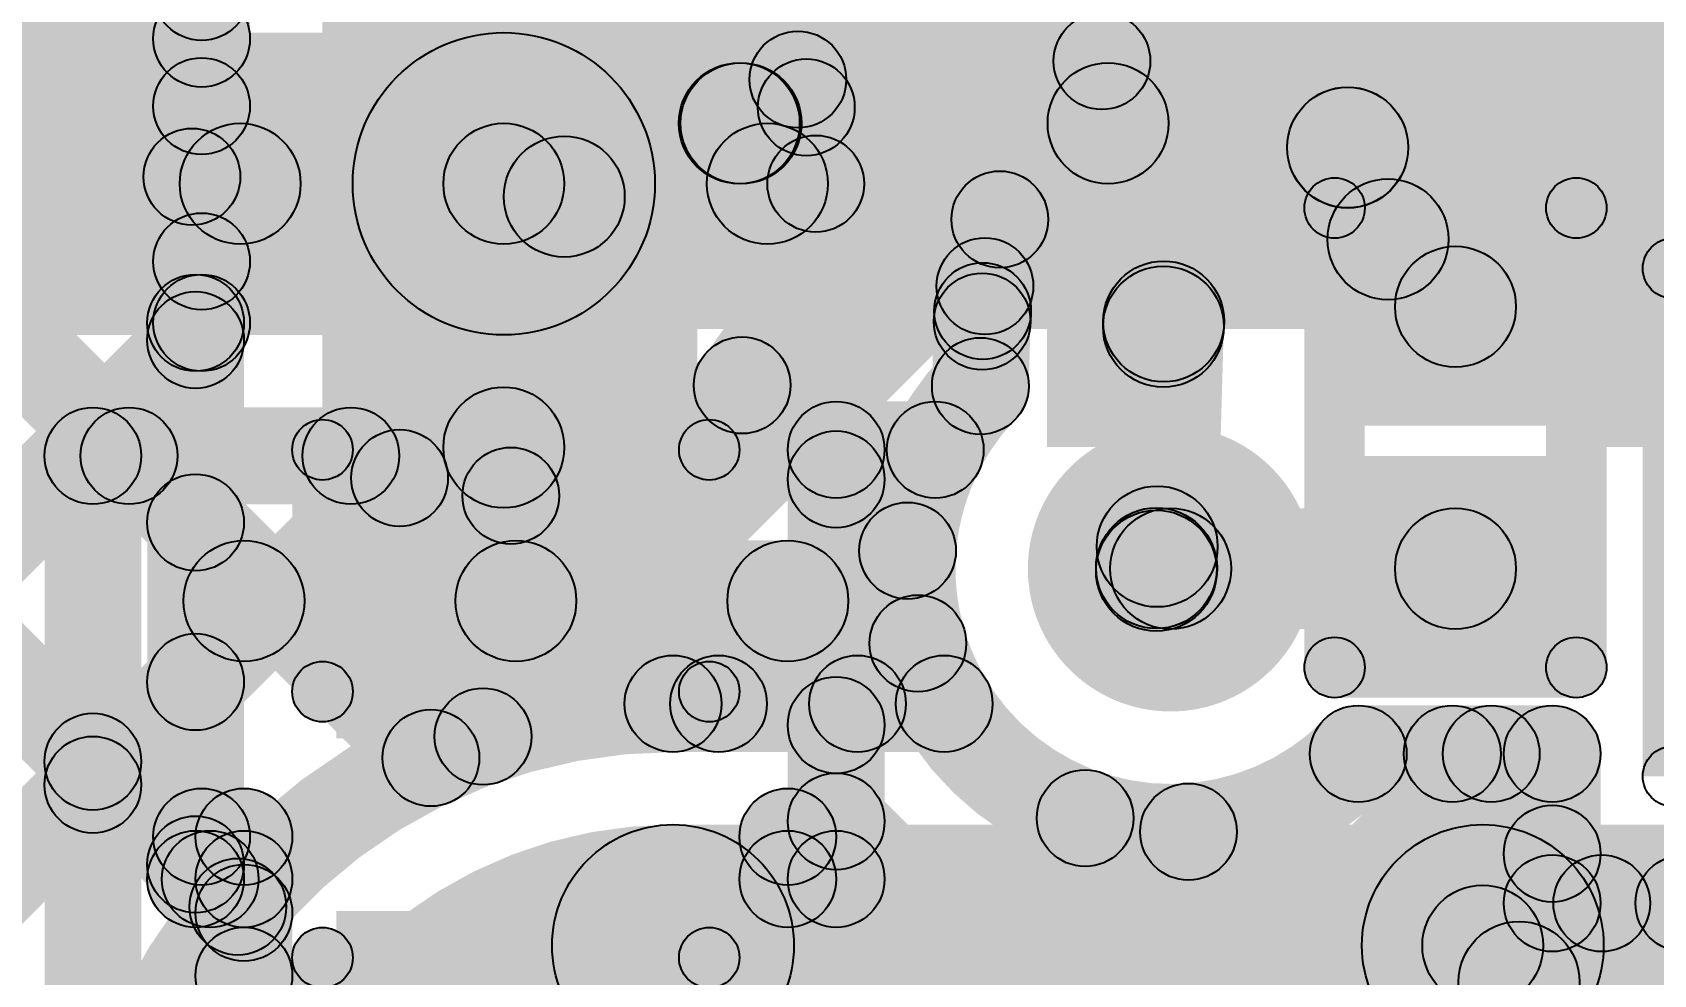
# Model space of a CAD drawing. Header units: millimetres. Extents: x -0.55 to 1.07, y -0.21 to 1.95.
# Drawn here: x 0.099 to 0.2331, y 1.0266 to 1.1045 of the extents above; entities that cross this region are included whole.
import ezdxf

# ---------------------------------------------------------------- set-up
doc = ezdxf.new("R2010")
doc.units = ezdxf.units.MM
doc.header["$MEASUREMENT"] = 0
for name, color, linetype in [('BottomLayer', 5, 'Continuous'), ('BottomOverlay', 54, 'Continuous'), ('BottomPaste', 16, 'Continuous'), ('BottomSolder', 6, 'Continuous'), ('TopLayer', 1, 'Continuous'), ('TopOverlay', 2, 'Continuous'), ('TopSolder', 216, 'Continuous'), ('ViaHoleLayer', 16, 'Continuous')]:
    doc.layers.add(name, color=color, linetype=linetype)

# ---------------------------------------------------------------- blocks, each defined once
blk = doc.blocks.new('R__0603_B_48')
at = {"layer": 'BottomLayer'}
for points in [[(-0.045, -0.0175), (-0.045, 0.0175), (-0.015, 0.0175), (-0.015, -0.0175)], [(0.015, -0.0175), (0.015, 0.0175), (0.045, 0.0175), (0.045, -0.0175)]]:
    blk.add_hatch(color=5, dxfattribs=at).paths.add_polyline_path(points)
at = {"layer": 'BottomOverlay'}
h = blk.add_hatch(color=54, dxfattribs=at)
edge = h.paths.add_edge_path()
edge.add_arc((-0.049, 0.021), 0.0025, 0, 360)
h = blk.add_hatch(color=54, dxfattribs=at)
edge = h.paths.add_edge_path()
edge.add_arc((-0.049, 0.021), 0.0025, 0, 360)
for points in [[(-0.049, 0.0185), (-0.049, 0.0235), (0.049, 0.0235), (0.049, 0.0185)], [(-0.0465, -0.021), (-0.0515, -0.021), (-0.0515, 0.021), (-0.0465, 0.021)], [(0.0515, -0.021), (0.0465, -0.021), (0.0465, 0.021), (0.0515, 0.021)], [(-0.049, -0.0235), (-0.049, -0.0185), (0.049, -0.0185), (0.049, -0.0235)]]:
    blk.add_hatch(color=54, dxfattribs=at).paths.add_polyline_path(points)
h = blk.add_hatch(color=54, dxfattribs=at)
edge = h.paths.add_edge_path()
edge.add_arc((0.049, 0.021), 0.0025, 0, 360)
h = blk.add_hatch(color=54, dxfattribs=at)
edge = h.paths.add_edge_path()
edge.add_arc((0.049, 0.021), 0.0025, 0, 360)
h = blk.add_hatch(color=54, dxfattribs=at)
edge = h.paths.add_edge_path()
edge.add_arc((-0.049, -0.021), 0.0025, 0, 360)
h = blk.add_hatch(color=54, dxfattribs=at)
edge = h.paths.add_edge_path()
edge.add_arc((-0.049, -0.021), 0.0025, 0, 360)
h = blk.add_hatch(color=54, dxfattribs=at)
edge = h.paths.add_edge_path()
edge.add_arc((0.049, -0.021), 0.0025, 0, 360)
h = blk.add_hatch(color=54, dxfattribs=at)
edge = h.paths.add_edge_path()
edge.add_arc((0.049, -0.021), 0.0025, 0, 360)
at = {"layer": 'BottomPaste'}
for points in [[(-0.045, -0.0175), (-0.045, 0.0175), (-0.015, 0.0175), (-0.015, -0.0175)], [(0.015, -0.0175), (0.015, 0.0175), (0.045, 0.0175), (0.045, -0.0175)]]:
    blk.add_hatch(color=16, dxfattribs=at).paths.add_polyline_path(points)
at = {"layer": 'BottomSolder'}
for points in [[(-0.049, -0.0215), (-0.049, 0.0215), (-0.011, 0.0215), (-0.011, -0.0215)], [(0.011, -0.0215), (0.011, 0.0215), (0.049, 0.0215), (0.049, -0.0215)]]:
    blk.add_hatch(color=6, dxfattribs=at).paths.add_polyline_path(points)
at = {"layer": 'BottomOverlay'}
for centre in [(-0.049, 0.021), (-0.049, 0.021), (0.049, 0.021), (0.049, 0.021), (-0.049, -0.021), (-0.049, -0.021), (0.049, -0.021), (0.049, -0.021)]:
    blk.add_circle(centre, 0.0025, dxfattribs=at)
blk = doc.blocks.new('R___0201_B_53')
at = {"layer": 'BottomLayer'}
for points in [[(-0.01614, 0.00728), (-0.00551, 0.00728), (-0.00551, -0.00728), (-0.01614, -0.00728)], [(0.00551, 0.00728), (0.01614, 0.00728), (0.01614, -0.00728), (0.00551, -0.00728)]]:
    blk.add_hatch(color=5, dxfattribs=at).paths.add_polyline_path(points)
at = {"layer": 'BottomOverlay'}
h = blk.add_hatch(color=54, dxfattribs=at)
edge = h.paths.add_edge_path()
edge.add_arc((-0.019, 0.01), 0.0025, 0, 360)
h = blk.add_hatch(color=54, dxfattribs=at)
edge = h.paths.add_edge_path()
edge.add_arc((-0.019, 0.01), 0.0025, 0, 360)
for points in [[(0.019, 0.0125), (0.019, 0.0075), (-0.019, 0.0075), (-0.019, 0.0125)], [(-0.0165, -0.01), (-0.0215, -0.01), (-0.0215, 0.01), (-0.0165, 0.01)], [(0.0215, -0.01), (0.0165, -0.01), (0.0165, 0.01), (0.0215, 0.01)], [(0.019, -0.0075), (0.019, -0.0125), (-0.019, -0.0125), (-0.019, -0.0075)]]:
    blk.add_hatch(color=54, dxfattribs=at).paths.add_polyline_path(points)
h = blk.add_hatch(color=54, dxfattribs=at)
edge = h.paths.add_edge_path()
edge.add_arc((0.019, 0.01), 0.0025, 0, 360)
h = blk.add_hatch(color=54, dxfattribs=at)
edge = h.paths.add_edge_path()
edge.add_arc((0.019, 0.01), 0.0025, 0, 360)
h = blk.add_hatch(color=54, dxfattribs=at)
edge = h.paths.add_edge_path()
edge.add_arc((-0.019, -0.01), 0.0025, 0, 360)
h = blk.add_hatch(color=54, dxfattribs=at)
edge = h.paths.add_edge_path()
edge.add_arc((-0.019, -0.01), 0.0025, 0, 360)
h = blk.add_hatch(color=54, dxfattribs=at)
edge = h.paths.add_edge_path()
edge.add_arc((0.019, -0.01), 0.0025, 0, 360)
h = blk.add_hatch(color=54, dxfattribs=at)
edge = h.paths.add_edge_path()
edge.add_arc((0.019, -0.01), 0.0025, 0, 360)
at = {"layer": 'BottomPaste'}
for points in [[(-0.01614, 0.00728), (-0.00551, 0.00728), (-0.00551, -0.00728), (-0.01614, -0.00728)], [(0.00551, 0.00728), (0.01614, 0.00728), (0.01614, -0.00728), (0.00551, -0.00728)]]:
    blk.add_hatch(color=16, dxfattribs=at).paths.add_polyline_path(points)
at = {"layer": 'BottomSolder'}
for points in [[(-0.02014, 0.01128), (-0.00151, 0.01128), (-0.00151, -0.01128), (-0.02014, -0.01128)], [(0.00151, 0.01128), (0.02014, 0.01128), (0.02014, -0.01128), (0.00151, -0.01128)]]:
    blk.add_hatch(color=6, dxfattribs=at).paths.add_polyline_path(points)
at = {"layer": 'BottomOverlay'}
for centre in [(-0.019, 0.01), (-0.019, 0.01), (0.019, 0.01), (0.019, 0.01), (-0.019, -0.01), (-0.019, -0.01), (0.019, -0.01), (0.019, -0.01)]:
    blk.add_circle(centre, 0.0025, dxfattribs=at)
blk = doc.blocks.new('C__0402_B_71')
at = {"layer": 'BottomLayer'}
for points in [[(-0.0095, 0.0125), (-0.0095, -0.0125), (-0.0275, -0.0125), (-0.0275, 0.0125)], [(0.0275, 0.0125), (0.0275, -0.0125), (0.0095, -0.0125), (0.0095, 0.0125)]]:
    blk.add_hatch(color=5, dxfattribs=at).paths.add_polyline_path(points)
at = {"layer": 'BottomOverlay'}
h = blk.add_hatch(color=54, dxfattribs=at)
edge = h.paths.add_edge_path()
edge.add_arc((-0.031, 0.016), 0.0025, 0, 360)
h = blk.add_hatch(color=54, dxfattribs=at)
edge = h.paths.add_edge_path()
edge.add_arc((-0.031, 0.016), 0.0025, 0, 360)
for points in [[(-0.011, 0.0185), (-0.011, 0.0135), (-0.031, 0.0135), (-0.031, 0.0185)], [(0.031, 0.0185), (0.031, 0.0135), (0.011, 0.0135), (0.011, 0.0185)], [(-0.0285, -0.016), (-0.0335, -0.016), (-0.0335, 0.016), (-0.0285, 0.016)], [(0.0335, -0.016), (0.0285, -0.016), (0.0285, 0.016), (0.0335, 0.016)], [(-0.011, -0.0135), (-0.011, -0.0185), (-0.031, -0.0185), (-0.031, -0.0135)], [(0.031, -0.0135), (0.031, -0.0185), (0.011, -0.0185), (0.011, -0.0135)]]:
    blk.add_hatch(color=54, dxfattribs=at).paths.add_polyline_path(points)
h = blk.add_hatch(color=54, dxfattribs=at)
edge = h.paths.add_edge_path()
edge.add_arc((-0.011, 0.016), 0.0025, 0, 360)
h = blk.add_hatch(color=54, dxfattribs=at)
edge = h.paths.add_edge_path()
edge.add_arc((0.011, 0.016), 0.0025, 0, 360)
h = blk.add_hatch(color=54, dxfattribs=at)
edge = h.paths.add_edge_path()
edge.add_arc((0.031, 0.016), 0.0025, 0, 360)
h = blk.add_hatch(color=54, dxfattribs=at)
edge = h.paths.add_edge_path()
edge.add_arc((0.031, 0.016), 0.0025, 0, 360)
h = blk.add_hatch(color=54, dxfattribs=at)
edge = h.paths.add_edge_path()
edge.add_arc((-0.031, -0.016), 0.0025, 0, 360)
h = blk.add_hatch(color=54, dxfattribs=at)
edge = h.paths.add_edge_path()
edge.add_arc((-0.031, -0.016), 0.0025, 0, 360)
h = blk.add_hatch(color=54, dxfattribs=at)
edge = h.paths.add_edge_path()
edge.add_arc((-0.011, -0.016), 0.0025, 0, 360)
h = blk.add_hatch(color=54, dxfattribs=at)
edge = h.paths.add_edge_path()
edge.add_arc((0.011, -0.016), 0.0025, 0, 360)
h = blk.add_hatch(color=54, dxfattribs=at)
edge = h.paths.add_edge_path()
edge.add_arc((0.031, -0.016), 0.0025, 0, 360)
h = blk.add_hatch(color=54, dxfattribs=at)
edge = h.paths.add_edge_path()
edge.add_arc((0.031, -0.016), 0.0025, 0, 360)
at = {"layer": 'BottomPaste'}
for points in [[(-0.0095, 0.0125), (-0.0095, -0.0125), (-0.0275, -0.0125), (-0.0275, 0.0125)], [(0.0275, 0.0125), (0.0275, -0.0125), (0.0095, -0.0125), (0.0095, 0.0125)]]:
    blk.add_hatch(color=16, dxfattribs=at).paths.add_polyline_path(points)
at = {"layer": 'BottomSolder'}
for points in [[(-0.00714, 0.01486), (-0.00714, -0.01486), (-0.02986, -0.01486), (-0.02986, 0.01486)], [(0.02986, 0.01486), (0.02986, -0.01486), (0.00714, -0.01486), (0.00714, 0.01486)]]:
    blk.add_hatch(color=6, dxfattribs=at).paths.add_polyline_path(points)
at = {"layer": 'BottomOverlay'}
for centre in [(-0.031, 0.016), (-0.031, 0.016), (-0.011, 0.016), (0.011, 0.016), (0.031, 0.016), (0.031, 0.016), (-0.031, -0.016), (-0.031, -0.016), (-0.011, -0.016), (0.011, -0.016), (0.031, -0.016), (0.031, -0.016)]:
    blk.add_circle(centre, 0.0025, dxfattribs=at)

msp = doc.modelspace()

# ---------------------------------------------------------------- hatches: boundary and pattern name
at = {"layer": 'BottomLayer'}
for points in [[(0.09182, 1.10729), (0.09748, 1.11295), (0.11502, 1.09541), (0.10937, 1.08975)], [(0.04759, 1.03679), (0.04193, 1.04245), (0.11017, 1.11069), (0.11583, 1.10504)], [(0.117, 1.104), (0.109, 1.104), (0.109, 1.11012), (0.117, 1.11012)], [(0.123, 1.08), (0.235, 1.08), (0.235, 1.107), (0.123, 1.107)], [(0.117, 1.09842), (0.109, 1.09842), (0.109, 1.104), (0.117, 1.104)], [(0.117, 1.09842), (0.109, 1.09842), (0.109, 1.104), (0.117, 1.104)], [(0.07393, 1.0969), (0.07959, 1.10256), (0.11533, 1.06682), (0.10967, 1.06116)], [(0.15763, 1.092), (0.15763, 1.102), (0.188, 1.102), (0.188, 1.092)], [(0.11619, 1.087), (0.11619, 1.097), (0.138, 1.097), (0.138, 1.087)], [(0.123, 1.048), (0.154, 1.048), (0.154, 1.094), (0.123, 1.094)], [(0.20762, 1.08387), (0.2147, 1.09094), (0.22028, 1.08536), (0.2132, 1.07829)], [(0.208, 1.072), (0.269, 1.072), (0.269, 1.09), (0.208, 1.09)], [(0.05979, 1.08276), (0.06544, 1.08842), (0.11533, 1.03853), (0.10967, 1.03288)], [(0.117, 1.0805), (0.109, 1.0805), (0.109, 1.08558), (0.117, 1.08558)], [(0.117, 1.0805), (0.109, 1.0805), (0.109, 1.08558), (0.117, 1.08558)], [(0.04759, 1.00851), (0.04193, 1.01417), (0.10967, 1.08191), (0.11533, 1.07625)], [(0.1165, 1.0345), (0.1085, 1.0345), (0.1085, 1.0805), (0.1165, 1.0805)], [(0.1655, 1.066), (0.1655, 1.074), (0.1737, 1.074), (0.1737, 1.066)], [(0.16267, 1.06473), (0.16833, 1.07039), (0.17424, 1.06447), (0.16858, 1.05882)], [(0.1695, 1.0345), (0.1615, 1.0345), (0.1615, 1.07), (0.1695, 1.07)], [(0.19317, 1.05517), (0.19317, 1.06517), (0.21674, 1.06517), (0.21674, 1.05517)], [(0.1165, 1.0525), (0.1165, 1.0625), (0.139, 1.0625), (0.139, 1.0525)], [(0.139, 1.0525), (0.139, 1.0625), (0.1615, 1.0625), (0.1615, 1.0525)], [(0.16833, 1.0444), (0.16267, 1.05006), (0.16943, 1.05681), (0.17509, 1.05116)], [(0.04759, 0.98023), (0.04193, 0.98588), (0.10967, 1.05362), (0.11533, 1.04797)], [(0.19888, 1.01838), (0.19322, 1.02403), (0.21687, 1.04769), (0.22253, 1.04203)], [(0.2087, 1.04086), (0.2087, 1.04886), (0.22474, 1.04886), (0.22474, 1.04086)], [(0.21366, 1.04203), (0.21931, 1.04769), (0.22757, 1.03943), (0.22191, 1.03377)], [(0.22874, 1.0325), (0.22074, 1.0325), (0.22074, 1.04486), (0.22874, 1.04486)], [(0.16433, 1.01211), (0.15867, 1.01777), (0.18327, 1.04237), (0.18893, 1.03671)], [(0.113, 1.034), (0.113, 1.042), (0.1165, 1.042), (0.1165, 1.034)], [(0.16267, 1.03645), (0.16833, 1.0421), (0.18655, 1.02388), (0.1809, 1.01822)], [(0.19182, 1.03558), (0.19747, 1.04124), (0.21468, 1.02403), (0.20902, 1.01838)], [(0.1125, 1.0305), (0.1125, 1.0385), (0.1165, 1.0385), (0.1165, 1.0305)], [(0.1615, 1.0305), (0.1615, 1.0385), (0.1655, 1.0385), (0.1655, 1.0305)], [(0.22191, 1.03377), (0.22757, 1.03943), (0.23167, 1.03533), (0.22601, 1.02967)], [(0.11088, 1.03167), (0.11653, 1.03733), (0.11933, 1.03453), (0.11367, 1.02888)], [(0.1205, 1.0345), (0.1125, 1.0345), (0.1125, 1.038), (0.1205, 1.038)], [(0.1655, 1.0345), (0.1575, 1.0345), (0.1575, 1.038), (0.1655, 1.038)], [(0.22474, 1.0285), (0.22474, 1.0365), (0.23953, 1.0365), (0.23953, 1.0285)], [(0.1205, 1.0015), (0.1125, 1.0015), (0.1125, 1.0345), (0.1205, 1.0345)], [(0.1655, 1.00843), (0.1575, 1.00843), (0.1575, 1.0345), (0.1655, 1.0345)], [(0.22716, 1.01838), (0.2215, 1.02403), (0.2328, 1.03533), (0.23845, 1.02967)], [(0.22601, 1.02967), (0.23167, 1.03533), (0.24297, 1.02403), (0.23731, 1.01838)], [(0.05082, 0.95517), (0.04516, 0.96083), (0.11367, 1.02934), (0.11933, 1.02368)]]:
    msp.add_hatch(color=5, dxfattribs=at).paths.add_polyline_path(points)
h = msp.add_hatch(color=5, dxfattribs=at)
edge = h.paths.add_edge_path()
edge.add_arc((0.113, 1.10786), 0.004, 0, 360)
h = msp.add_hatch(color=5, dxfattribs=at)
edge = h.paths.add_edge_path()
edge.add_arc((0.113, 1.104), 0.004, 0, 360)
h = msp.add_hatch(color=5, dxfattribs=at)
edge = h.paths.add_edge_path()
edge.add_arc((0.113, 1.104), 0.004, 0, 360)
h = msp.add_hatch(color=5, dxfattribs=at)
edge = h.paths.add_edge_path()
edge.add_arc((0.113, 1.104), 0.004, 0, 360)
h = msp.add_hatch(color=5, dxfattribs=at)
edge = h.paths.add_edge_path()
edge.add_arc((0.138, 1.092), 0.01181, 0, 360)
h = msp.add_hatch(color=5, dxfattribs=at)
edge = h.paths.add_edge_path()
edge.add_arc((0.113, 1.09842), 0.004, 0, 360)
h = msp.add_hatch(color=5, dxfattribs=at)
edge = h.paths.add_edge_path()
edge.add_arc((0.113, 1.09842), 0.004, 0, 360)
h = msp.add_hatch(color=5, dxfattribs=at)
edge = h.paths.add_edge_path()
edge.add_arc((0.113, 1.09842), 0.004, 0, 360)
h = msp.add_hatch(color=5, dxfattribs=at)
edge = h.paths.add_edge_path()
edge.add_arc((0.15748, 1.097), 0.005, 0, 360)
h = msp.add_hatch(color=5, dxfattribs=at)
edge = h.paths.add_edge_path()
edge.add_arc((0.15748, 1.097), 0.005, 0, 360)
h = msp.add_hatch(color=5, dxfattribs=at)
edge = h.paths.add_edge_path()
edge.add_arc((0.15763, 1.097), 0.005, 0, 360)
h = msp.add_hatch(color=5, dxfattribs=at)
edge = h.paths.add_edge_path()
edge.add_arc((0.15763, 1.097), 0.005, 0, 360)
h = msp.add_hatch(color=5, dxfattribs=at)
edge = h.paths.add_edge_path()
edge.add_arc((0.188, 1.097), 0.005, 0, 360)
h = msp.add_hatch(color=5, dxfattribs=at)
edge = h.paths.add_edge_path()
edge.add_arc((0.188, 1.097), 0.005, 0, 360)
h = msp.add_hatch(color=5, dxfattribs=at)
edge = h.paths.add_edge_path()
edge.add_arc((0.1122, 1.09258), 0.004, 0, 360)
h = msp.add_hatch(color=5, dxfattribs=at)
edge = h.paths.add_edge_path()
edge.add_arc((0.11619, 1.092), 0.005, 0, 360)
h = msp.add_hatch(color=5, dxfattribs=at)
edge = h.paths.add_edge_path()
edge.add_arc((0.138, 1.092), 0.005, 0, 360)
h = msp.add_hatch(color=5, dxfattribs=at)
edge = h.paths.add_edge_path()
edge.add_arc((0.143, 1.09094), 0.005, 0, 360)
h = msp.add_hatch(color=5, dxfattribs=at)
edge = h.paths.add_edge_path()
edge.add_arc((0.21116, 1.08741), 0.005, 0, 360)
h = msp.add_hatch(color=5, dxfattribs=at)
edge = h.paths.add_edge_path()
edge.add_arc((0.21116, 1.08741), 0.005, 0, 360)
h = msp.add_hatch(color=5, dxfattribs=at)
edge = h.paths.add_edge_path()
edge.add_arc((0.113, 1.08558), 0.004, 0, 360)
h = msp.add_hatch(color=5, dxfattribs=at)
edge = h.paths.add_edge_path()
edge.add_arc((0.113, 1.08558), 0.004, 0, 360)
h = msp.add_hatch(color=5, dxfattribs=at)
edge = h.paths.add_edge_path()
edge.add_arc((0.113, 1.08558), 0.004, 0, 360)
h = msp.add_hatch(color=5, dxfattribs=at)
edge = h.paths.add_edge_path()
edge.add_arc((0.21674, 1.08183), 0.005, 0, 360)
h = msp.add_hatch(color=5, dxfattribs=at)
edge = h.paths.add_edge_path()
edge.add_arc((0.1125, 1.0805), 0.004, 0, 360)
h = msp.add_hatch(color=5, dxfattribs=at)
edge = h.paths.add_edge_path()
edge.add_arc((0.113, 1.0805), 0.004, 0, 360)
h = msp.add_hatch(color=5, dxfattribs=at)
edge = h.paths.add_edge_path()
edge.add_arc((0.113, 1.0805), 0.004, 0, 360)
h = msp.add_hatch(color=5, dxfattribs=at)
edge = h.paths.add_edge_path()
edge.add_arc((0.1125, 1.07908), 0.004, 0, 360)
h = msp.add_hatch(color=5, dxfattribs=at)
edge = h.paths.add_edge_path()
edge.add_arc((0.1655, 1.07), 0.004, 0, 360)
h = msp.add_hatch(color=5, dxfattribs=at)
edge = h.paths.add_edge_path()
edge.add_arc((0.1655, 1.07), 0.004, 0, 360)
h = msp.add_hatch(color=5, dxfattribs=at)
edge = h.paths.add_edge_path()
edge.add_arc((0.1737, 1.07), 0.004, 0, 360)
h = msp.add_hatch(color=5, dxfattribs=at)
edge = h.paths.add_edge_path()
edge.add_arc((0.1737, 1.07), 0.004, 0, 360)
h = msp.add_hatch(color=5, dxfattribs=at)
edge = h.paths.add_edge_path()
edge.add_arc((0.19317, 1.06017), 0.01181, 0, 360)
h = msp.add_hatch(color=5, dxfattribs=at)
edge = h.paths.add_edge_path()
edge.add_arc((0.1655, 1.06756), 0.004, 0, 360)
h = msp.add_hatch(color=5, dxfattribs=at)
edge = h.paths.add_edge_path()
edge.add_arc((0.1125, 1.06399), 0.004, 0, 360)
h = msp.add_hatch(color=5, dxfattribs=at)
edge = h.paths.add_edge_path()
edge.add_arc((0.17141, 1.06165), 0.004, 0, 360)
h = msp.add_hatch(color=5, dxfattribs=at)
edge = h.paths.add_edge_path()
edge.add_arc((0.19317, 1.06017), 0.005, 0, 360)
h = msp.add_hatch(color=5, dxfattribs=at)
edge = h.paths.add_edge_path()
edge.add_arc((0.21674, 1.06017), 0.005, 0, 360)
h = msp.add_hatch(color=5, dxfattribs=at)
edge = h.paths.add_edge_path()
edge.add_arc((0.1165, 1.0575), 0.005, 0, 360)
h = msp.add_hatch(color=5, dxfattribs=at)
edge = h.paths.add_edge_path()
edge.add_arc((0.139, 1.0575), 0.005, 0, 360)
h = msp.add_hatch(color=5, dxfattribs=at)
edge = h.paths.add_edge_path()
edge.add_arc((0.139, 1.0575), 0.005, 0, 360)
h = msp.add_hatch(color=5, dxfattribs=at)
edge = h.paths.add_edge_path()
edge.add_arc((0.1615, 1.0575), 0.005, 0, 360)
h = msp.add_hatch(color=5, dxfattribs=at)
edge = h.paths.add_edge_path()
edge.add_arc((0.17226, 1.05399), 0.004, 0, 360)
h = msp.add_hatch(color=5, dxfattribs=at)
edge = h.paths.add_edge_path()
edge.add_arc((0.1125, 1.0508), 0.004, 0, 360)
h = msp.add_hatch(color=5, dxfattribs=at)
edge = h.paths.add_edge_path()
edge.add_arc((0.1655, 1.04723), 0.004, 0, 360)
h = msp.add_hatch(color=5, dxfattribs=at)
edge = h.paths.add_edge_path()
edge.add_arc((0.2087, 1.04486), 0.004, 0, 360)
h = msp.add_hatch(color=5, dxfattribs=at)
edge = h.paths.add_edge_path()
edge.add_arc((0.2087, 1.04486), 0.004, 0, 360)
h = msp.add_hatch(color=5, dxfattribs=at)
edge = h.paths.add_edge_path()
edge.add_arc((0.21648, 1.04486), 0.004, 0, 360)
h = msp.add_hatch(color=5, dxfattribs=at)
edge = h.paths.add_edge_path()
edge.add_arc((0.2197, 1.04486), 0.004, 0, 360)
h = msp.add_hatch(color=5, dxfattribs=at)
edge = h.paths.add_edge_path()
edge.add_arc((0.22474, 1.04486), 0.004, 0, 360)
h = msp.add_hatch(color=5, dxfattribs=at)
edge = h.paths.add_edge_path()
edge.add_arc((0.22474, 1.04486), 0.004, 0, 360)
h = msp.add_hatch(color=5, dxfattribs=at)
edge = h.paths.add_edge_path()
edge.add_arc((0.1861, 1.03954), 0.004, 0, 360)
h = msp.add_hatch(color=5, dxfattribs=at)
edge = h.paths.add_edge_path()
edge.add_arc((0.1655, 1.03927), 0.004, 0, 360)
h = msp.add_hatch(color=5, dxfattribs=at)
edge = h.paths.add_edge_path()
edge.add_arc((0.19465, 1.03841), 0.004, 0, 360)
h = msp.add_hatch(color=5, dxfattribs=at)
edge = h.paths.add_edge_path()
edge.add_arc((0.113, 1.038), 0.004, 0, 360)
h = msp.add_hatch(color=5, dxfattribs=at)
edge = h.paths.add_edge_path()
edge.add_arc((0.1165, 1.038), 0.004, 0, 360)
h = msp.add_hatch(color=5, dxfattribs=at)
edge = h.paths.add_edge_path()
edge.add_arc((0.1165, 1.038), 0.004, 0, 360)
h = msp.add_hatch(color=5, dxfattribs=at)
edge = h.paths.add_edge_path()
edge.add_arc((0.1615, 1.038), 0.004, 0, 360)
h = msp.add_hatch(color=5, dxfattribs=at)
edge = h.paths.add_edge_path()
edge.add_arc((0.1125, 1.03571), 0.004, 0, 360)
h = msp.add_hatch(color=5, dxfattribs=at)
edge = h.paths.add_edge_path()
edge.add_arc((0.22474, 1.0366), 0.004, 0, 360)
h = msp.add_hatch(color=5, dxfattribs=at)
edge = h.paths.add_edge_path()
edge.add_arc((0.22474, 1.0366), 0.004, 0, 360)
h = msp.add_hatch(color=5, dxfattribs=at)
edge = h.paths.add_edge_path()
edge.add_arc((0.1125, 1.0345), 0.004, 0, 360)
h = msp.add_hatch(color=5, dxfattribs=at)
edge = h.paths.add_edge_path()
edge.add_arc((0.1125, 1.0345), 0.004, 0, 360)
h = msp.add_hatch(color=5, dxfattribs=at)
edge = h.paths.add_edge_path()
edge.add_arc((0.11371, 1.0345), 0.004, 0, 360)
h = msp.add_hatch(color=5, dxfattribs=at)
edge = h.paths.add_edge_path()
edge.add_arc((0.1165, 1.0345), 0.004, 0, 360)
h = msp.add_hatch(color=5, dxfattribs=at)
edge = h.paths.add_edge_path()
edge.add_arc((0.1165, 1.0345), 0.004, 0, 360)
h = msp.add_hatch(color=5, dxfattribs=at)
edge = h.paths.add_edge_path()
edge.add_arc((0.1165, 1.0345), 0.004, 0, 360)
h = msp.add_hatch(color=5, dxfattribs=at)
edge = h.paths.add_edge_path()
edge.add_arc((0.1615, 1.0345), 0.004, 0, 360)
h = msp.add_hatch(color=5, dxfattribs=at)
edge = h.paths.add_edge_path()
edge.add_arc((0.1615, 1.0345), 0.004, 0, 360)
h = msp.add_hatch(color=5, dxfattribs=at)
edge = h.paths.add_edge_path()
edge.add_arc((0.1615, 1.0345), 0.004, 0, 360)
h = msp.add_hatch(color=5, dxfattribs=at)
edge = h.paths.add_edge_path()
edge.add_arc((0.1655, 1.0345), 0.004, 0, 360)
h = msp.add_hatch(color=5, dxfattribs=at)
edge = h.paths.add_edge_path()
edge.add_arc((0.1655, 1.0345), 0.004, 0, 360)
h = msp.add_hatch(color=5, dxfattribs=at)
edge = h.paths.add_edge_path()
edge.add_arc((0.1165, 1.03171), 0.004, 0, 360)
h = msp.add_hatch(color=5, dxfattribs=at)
edge = h.paths.add_edge_path()
edge.add_arc((0.22474, 1.0325), 0.004, 0, 360)
h = msp.add_hatch(color=5, dxfattribs=at)
edge = h.paths.add_edge_path()
edge.add_arc((0.22474, 1.0325), 0.004, 0, 360)
h = msp.add_hatch(color=5, dxfattribs=at)
edge = h.paths.add_edge_path()
edge.add_arc((0.22884, 1.0325), 0.004, 0, 360)
h = msp.add_hatch(color=5, dxfattribs=at)
edge = h.paths.add_edge_path()
edge.add_arc((0.22884, 1.0325), 0.004, 0, 360)
h = msp.add_hatch(color=5, dxfattribs=at)
edge = h.paths.add_edge_path()
edge.add_arc((0.23563, 1.0325), 0.004, 0, 360)
h = msp.add_hatch(color=5, dxfattribs=at)
edge = h.paths.add_edge_path()
edge.add_arc((0.1165, 1.02651), 0.004, 0, 360)
at = {"layer": 'BottomSolder'}
h = msp.add_hatch(color=6, dxfattribs=at)
edge = h.paths.add_edge_path()
edge.add_arc((0.138, 1.092), 0.01581, 0, 360)
at = {"layer": 'TopLayer'}
for points in [[(0.0828, 1.20117), (0.08846, 1.20683), (0.19032, 1.10497), (0.18466, 1.09931)], [(0.16516, 1.09779), (0.1595, 1.10345), (0.24417, 1.18812), (0.24982, 1.18246)], [(0.143, 1.092), (0.133, 1.092), (0.133, 1.11381), (0.143, 1.11381)], [(-0.08373, 1.0795), (-0.08373, 1.1045), (0.138, 1.1045), (0.138, 1.0795)], [(0.1602, 1.09549), (0.16585, 1.10114), (0.18064, 1.08636), (0.17498, 1.0807)], [(0.20782, 1.09), (0.20782, 1.1), (0.326, 1.1), (0.326, 1.09)], [(0.138, 1.087), (0.138, 1.097), (0.15981, 1.097), (0.15981, 1.087)], [(0.143, 1.07019), (0.133, 1.07019), (0.133, 1.092), (0.143, 1.092)], [(0.13911, 1.04347), (0.13345, 1.04912), (0.17621, 1.09188), (0.18187, 1.08622)], [(0.18143, 1.07515), (0.17343, 1.07538), (0.17358, 1.08072), (0.18158, 1.08049)], [(0.197, 1.06006), (0.18701, 1.06035), (0.18758, 1.08032), (0.19757, 1.08003)], [(0.15489, 1.07251), (0.16054, 1.07817), (0.17424, 1.06447), (0.16858, 1.05882)], [(0.104, 1.0655), (0.104, 1.0735), (0.12535, 1.0735), (0.12535, 1.0655)], [(0.10416, 1.06667), (0.10982, 1.07233), (0.1348, 1.04735), (0.12914, 1.04169)], [(0.10683, 1.03947), (0.10117, 1.04512), (0.12655, 1.0705), (0.13221, 1.06484)], [(0.108, 0.95558), (0.1, 0.95558), (0.1, 1.0695), (0.108, 1.0695)], [(0.13575, 1.06337), (0.14141, 1.06902), (0.1586, 1.05183), (0.15295, 1.04617)], [(0.197, 1.05986), (0.187, 1.06014), (0.18701, 1.06035), (0.197, 1.06006)], [(0.1701, 1.04617), (0.16444, 1.05183), (0.16943, 1.05681), (0.17509, 1.05116)], [(0.152, 1.045), (0.152, 1.053), (0.17444, 1.053), (0.17444, 1.045)], [(0.10117, 1.04138), (0.10683, 1.04703), (0.11882, 1.03504), (0.11317, 1.02938)], [(0.152, 1.019), (0.152, 1.039), (0.219, 1.039), (0.219, 1.019)], [(0.219, 1.019), (0.219, 1.039), (0.27029, 1.039), (0.27029, 1.019)], [(0.21546, 1.02546), (0.22254, 1.03254), (0.22554, 1.02954), (0.21846, 1.02246)]]:
    msp.add_hatch(color=1, dxfattribs=at).paths.add_polyline_path(points)
h = msp.add_hatch(color=1, dxfattribs=at)
edge = h.paths.add_edge_path()
edge.add_arc((0.18749, 1.10214), 0.004, 0, 360)
h = msp.add_hatch(color=1, dxfattribs=at)
edge = h.paths.add_edge_path()
edge.add_arc((0.138, 1.092), 0.0125, 0, 360)
h = msp.add_hatch(color=1, dxfattribs=at)
edge = h.paths.add_edge_path()
edge.add_arc((0.16233, 1.10062), 0.004, 0, 360)
h = msp.add_hatch(color=1, dxfattribs=at)
edge = h.paths.add_edge_path()
edge.add_arc((0.138, 1.092), 0.01181, 0, 360)
h = msp.add_hatch(color=1, dxfattribs=at)
edge = h.paths.add_edge_path()
edge.add_arc((0.16303, 1.09832), 0.004, 0, 360)
h = msp.add_hatch(color=1, dxfattribs=at)
edge = h.paths.add_edge_path()
edge.add_arc((0.20782, 1.095), 0.005, 0, 360)
h = msp.add_hatch(color=1, dxfattribs=at)
edge = h.paths.add_edge_path()
edge.add_arc((0.20782, 1.09499), 0.005, 0, 360)
h = msp.add_hatch(color=1, dxfattribs=at)
edge = h.paths.add_edge_path()
edge.add_arc((0.138, 1.092), 0.005, 0, 360)
h = msp.add_hatch(color=1, dxfattribs=at)
edge = h.paths.add_edge_path()
edge.add_arc((0.138, 1.092), 0.005, 0, 360)
h = msp.add_hatch(color=1, dxfattribs=at)
edge = h.paths.add_edge_path()
edge.add_arc((0.138, 1.092), 0.005, 0, 360)
h = msp.add_hatch(color=1, dxfattribs=at)
edge = h.paths.add_edge_path()
edge.add_arc((0.15981, 1.092), 0.005, 0, 360)
h = msp.add_hatch(color=1, dxfattribs=at)
edge = h.paths.add_edge_path()
edge.add_arc((0.16381, 1.092), 0.004, 0, 360)
h = msp.add_hatch(color=1, dxfattribs=at)
edge = h.paths.add_edge_path()
edge.add_arc((0.16381, 1.092), 0.004, 0, 360)
h = msp.add_hatch(color=1, dxfattribs=at)
edge = h.paths.add_edge_path()
edge.add_arc((0.17904, 1.08905), 0.004, 0, 360)
h = msp.add_hatch(color=1, dxfattribs=at)
edge = h.paths.add_edge_path()
edge.add_arc((0.17781, 1.08353), 0.004, 0, 360)
h = msp.add_hatch(color=1, dxfattribs=at)
edge = h.paths.add_edge_path()
edge.add_arc((0.17762, 1.08147), 0.004, 0, 360)
h = msp.add_hatch(color=1, dxfattribs=at)
edge = h.paths.add_edge_path()
edge.add_arc((0.19258, 1.08018), 0.005, 0, 360)
h = msp.add_hatch(color=1, dxfattribs=at)
edge = h.paths.add_edge_path()
edge.add_arc((0.1926, 1.08061), 0.005, 0, 360)
h = msp.add_hatch(color=1, dxfattribs=at)
edge = h.paths.add_edge_path()
edge.add_arc((0.17758, 1.08061), 0.004, 0, 360)
h = msp.add_hatch(color=1, dxfattribs=at)
edge = h.paths.add_edge_path()
edge.add_arc((0.15772, 1.07534), 0.004, 0, 360)
h = msp.add_hatch(color=1, dxfattribs=at)
edge = h.paths.add_edge_path()
edge.add_arc((0.17743, 1.07527), 0.004, 0, 360)
h = msp.add_hatch(color=1, dxfattribs=at)
edge = h.paths.add_edge_path()
edge.add_arc((0.17743, 1.07527), 0.004, 0, 360)
h = msp.add_hatch(color=1, dxfattribs=at)
edge = h.paths.add_edge_path()
edge.add_arc((0.138, 1.07019), 0.005, 0, 360)
h = msp.add_hatch(color=1, dxfattribs=at)
edge = h.paths.add_edge_path()
edge.add_arc((0.104, 1.0695), 0.004, 0, 360)
h = msp.add_hatch(color=1, dxfattribs=at)
edge = h.paths.add_edge_path()
edge.add_arc((0.104, 1.0695), 0.004, 0, 360)
h = msp.add_hatch(color=1, dxfattribs=at)
edge = h.paths.add_edge_path()
edge.add_arc((0.10699, 1.0695), 0.004, 0, 360)
h = msp.add_hatch(color=1, dxfattribs=at)
edge = h.paths.add_edge_path()
edge.add_arc((0.12535, 1.0695), 0.004, 0, 360)
h = msp.add_hatch(color=1, dxfattribs=at)
edge = h.paths.add_edge_path()
edge.add_arc((0.12535, 1.0695), 0.004, 0, 360)
h = msp.add_hatch(color=1, dxfattribs=at)
edge = h.paths.add_edge_path()
edge.add_arc((0.19317, 1.06017), 0.01181, 0, 360)
h = msp.add_hatch(color=1, dxfattribs=at)
edge = h.paths.add_edge_path()
edge.add_arc((0.12938, 1.06767), 0.004, 0, 360)
h = msp.add_hatch(color=1, dxfattribs=at)
edge = h.paths.add_edge_path()
edge.add_arc((0.13858, 1.0662), 0.004, 0, 360)
h = msp.add_hatch(color=1, dxfattribs=at)
edge = h.paths.add_edge_path()
edge.add_arc((0.19206, 1.062), 0.005, 0, 360)
h = msp.add_hatch(color=1, dxfattribs=at)
edge = h.paths.add_edge_path()
edge.add_arc((0.17141, 1.06165), 0.004, 0, 360)
h = msp.add_hatch(color=1, dxfattribs=at)
edge = h.paths.add_edge_path()
edge.add_arc((0.19201, 1.06021), 0.005, 0, 360)
h = msp.add_hatch(color=1, dxfattribs=at)
edge = h.paths.add_edge_path()
edge.add_arc((0.19201, 1.06021), 0.005, 0, 360)
h = msp.add_hatch(color=1, dxfattribs=at)
edge = h.paths.add_edge_path()
edge.add_arc((0.19201, 1.06021), 0.005, 0, 360)
h = msp.add_hatch(color=1, dxfattribs=at)
edge = h.paths.add_edge_path()
edge.add_arc((0.19201, 1.06021), 0.005, 0, 360)
h = msp.add_hatch(color=1, dxfattribs=at)
edge = h.paths.add_edge_path()
edge.add_arc((0.192, 1.06021), 0.005, 0, 360)
h = msp.add_hatch(color=1, dxfattribs=at)
edge = h.paths.add_edge_path()
edge.add_arc((0.192, 1.06021), 0.005, 0, 360)
h = msp.add_hatch(color=1, dxfattribs=at)
edge = h.paths.add_edge_path()
edge.add_arc((0.192, 1.06), 0.005, 0, 360)
h = msp.add_hatch(color=1, dxfattribs=at)
edge = h.paths.add_edge_path()
edge.add_arc((0.192, 1.06), 0.005, 0, 360)
h = msp.add_hatch(color=1, dxfattribs=at)
edge = h.paths.add_edge_path()
edge.add_arc((0.17226, 1.05399), 0.004, 0, 360)
h = msp.add_hatch(color=1, dxfattribs=at)
edge = h.paths.add_edge_path()
edge.add_arc((0.152, 1.049), 0.004, 0, 360)
h = msp.add_hatch(color=1, dxfattribs=at)
edge = h.paths.add_edge_path()
edge.add_arc((0.152, 1.049), 0.004, 0, 360)
h = msp.add_hatch(color=1, dxfattribs=at)
edge = h.paths.add_edge_path()
edge.add_arc((0.15577, 1.049), 0.004, 0, 360)
h = msp.add_hatch(color=1, dxfattribs=at)
edge = h.paths.add_edge_path()
edge.add_arc((0.16727, 1.049), 0.004, 0, 360)
h = msp.add_hatch(color=1, dxfattribs=at)
edge = h.paths.add_edge_path()
edge.add_arc((0.17444, 1.049), 0.004, 0, 360)
h = msp.add_hatch(color=1, dxfattribs=at)
edge = h.paths.add_edge_path()
edge.add_arc((0.17444, 1.049), 0.004, 0, 360)
h = msp.add_hatch(color=1, dxfattribs=at)
edge = h.paths.add_edge_path()
edge.add_arc((0.13628, 1.04629), 0.004, 0, 360)
h = msp.add_hatch(color=1, dxfattribs=at)
edge = h.paths.add_edge_path()
edge.add_arc((0.104, 1.04421), 0.004, 0, 360)
h = msp.add_hatch(color=1, dxfattribs=at)
edge = h.paths.add_edge_path()
edge.add_arc((0.13197, 1.04452), 0.004, 0, 360)
h = msp.add_hatch(color=1, dxfattribs=at)
edge = h.paths.add_edge_path()
edge.add_arc((0.104, 1.0423), 0.004, 0, 360)
h = msp.add_hatch(color=1, dxfattribs=at)
edge = h.paths.add_edge_path()
edge.add_arc((0.152, 1.029), 0.01, 0, 360)
h = msp.add_hatch(color=1, dxfattribs=at)
edge = h.paths.add_edge_path()
edge.add_arc((0.152, 1.029), 0.01, 0, 360)
h = msp.add_hatch(color=1, dxfattribs=at)
edge = h.paths.add_edge_path()
edge.add_arc((0.219, 1.029), 0.01, 0, 360)
h = msp.add_hatch(color=1, dxfattribs=at)
edge = h.paths.add_edge_path()
edge.add_arc((0.219, 1.029), 0.01, 0, 360)
h = msp.add_hatch(color=1, dxfattribs=at)
edge = h.paths.add_edge_path()
edge.add_arc((0.116, 1.03221), 0.004, 0, 360)
h = msp.add_hatch(color=1, dxfattribs=at)
edge = h.paths.add_edge_path()
edge.add_arc((0.219, 1.029), 0.005, 0, 360)
h = msp.add_hatch(color=1, dxfattribs=at)
edge = h.paths.add_edge_path()
edge.add_arc((0.222, 1.026), 0.005, 0, 360)
at = {"layer": 'TopSolder'}
h = msp.add_hatch(color=216, dxfattribs=at)
edge = h.paths.add_edge_path()
edge.add_arc((0.138, 1.092), 0.01581, 0, 360)
at = {"layer": 'ViaHoleLayer'}
h = msp.add_hatch(color=16, dxfattribs=at)
edge = h.paths.add_edge_path()
edge.add_arc((0.138, 1.092), 0.00591, 0, 360)
h = msp.add_hatch(color=16, dxfattribs=at)
edge = h.paths.add_edge_path()
edge.add_arc((0.19317, 1.06017), 0.00591, 0, 360)

# ---------------------------------------------------------------- linework, layer by layer
at = {"layer": 'BottomLayer'}
for points, const_width in [([(0.113, 1.08558, -0.126337), (0.113, 1.09842)], 0.008), ([(0.143, 1.09094, -0.19701), (0.15748, 1.097)], 0.01), ([(0.15748, 1.097, -0.00183), (0.15763, 1.097)], 0.01), ([(0.188, 1.097, -0.198912), (0.21116, 1.08741)], 0.01), ([(0.2087, 1.04486, -0.855419), (0.1737, 1.07)], 0.008)]:
    msp.add_lwpolyline(points, format="xyb", dxfattribs=dict(at, const_width=const_width))
for centre, radius in [((0.113, 1.10786), 0.004), ((0.113, 1.104), 0.004), ((0.113, 1.104), 0.004), ((0.113, 1.104), 0.004), ((0.113, 1.09842), 0.004), ((0.113, 1.09842), 0.004), ((0.113, 1.09842), 0.004), ((0.15748, 1.097), 0.005), ((0.15748, 1.097), 0.005), ((0.15763, 1.097), 0.005), ((0.15763, 1.097), 0.005), ((0.188, 1.097), 0.005), ((0.188, 1.097), 0.005), ((0.1122, 1.09258), 0.004), ((0.11619, 1.092), 0.005), ((0.138, 1.092), 0.005), ((0.143, 1.09094), 0.005), ((0.21116, 1.08741), 0.005), ((0.21116, 1.08741), 0.005), ((0.113, 1.08558), 0.004), ((0.113, 1.08558), 0.004), ((0.113, 1.08558), 0.004), ((0.21674, 1.08183), 0.005), ((0.1125, 1.0805), 0.004), ((0.113, 1.0805), 0.004), ((0.113, 1.0805), 0.004), ((0.1125, 1.07908), 0.004), ((0.1655, 1.07), 0.004), ((0.1655, 1.07), 0.004), ((0.1737, 1.07), 0.004), ((0.1737, 1.07), 0.004), ((0.1655, 1.06756), 0.004), ((0.1125, 1.06399), 0.004), ((0.17141, 1.06165), 0.004), ((0.19317, 1.06017), 0.005), ((0.21674, 1.06017), 0.005), ((0.1165, 1.0575), 0.005), ((0.139, 1.0575), 0.005), ((0.139, 1.0575), 0.005), ((0.1615, 1.0575), 0.005), ((0.17226, 1.05399), 0.004), ((0.1125, 1.0508), 0.004), ((0.1655, 1.04723), 0.004), ((0.2087, 1.04486), 0.004), ((0.2087, 1.04486), 0.004), ((0.21648, 1.04486), 0.004), ((0.2197, 1.04486), 0.004), ((0.22474, 1.04486), 0.004), ((0.22474, 1.04486), 0.004), ((0.1655, 1.03927), 0.004), ((0.1861, 1.03954), 0.004), ((0.19465, 1.03841), 0.004), ((0.113, 1.038), 0.004), ((0.1165, 1.038), 0.004), ((0.1165, 1.038), 0.004), ((0.1615, 1.038), 0.004), ((0.1125, 1.03571), 0.004), ((0.22474, 1.0366), 0.004), ((0.22474, 1.0366), 0.004), ((0.1125, 1.0345), 0.004), ((0.1125, 1.0345), 0.004), ((0.11371, 1.0345), 0.004), ((0.1165, 1.0345), 0.004), ((0.1165, 1.0345), 0.004), ((0.1165, 1.0345), 0.004), ((0.1615, 1.0345), 0.004), ((0.1615, 1.0345), 0.004), ((0.1615, 1.0345), 0.004), ((0.1655, 1.0345), 0.004), ((0.1655, 1.0345), 0.004), ((0.1165, 1.03171), 0.004), ((0.22474, 1.0325), 0.004), ((0.22474, 1.0325), 0.004), ((0.22884, 1.0325), 0.004), ((0.22884, 1.0325), 0.004), ((0.23563, 1.0325), 0.004), ((0.1165, 1.02651), 0.004)]:
    msp.add_circle(centre, radius, dxfattribs=at)
at = {"layer": 'TopLayer'}
for points, const_width in [([(0.12535, 1.1145, -0.573521), (0.16381, 1.092)], 0.008), ([(0.17762, 1.08147, -0.391827), (0.20722, 1.10999)], 0.008), ([(0.1926, 1.08061, -0.397579), (0.20782, 1.09499)], 0.01), ([(0.16381, 1.092, -0.573521), (0.12535, 1.0695)], 0.008), ([(0.17444, 1.049, -0.337572), (0.17743, 1.07527)], 0.008), ([(0.192, 1.06021, -0.012806), (0.19206, 1.062)], 0.01), ([(0.192, 1.06, -0.001475), (0.192, 1.06021)], 0.01), ([(0.105, 1.002, -0.414214), (0.152, 1.049)], 0.008), ([(0.125, 1.002, -0.414214), (0.152, 1.029)], 0.02)]:
    msp.add_lwpolyline(points, format="xyb", dxfattribs=dict(at, const_width=const_width))
for centre, radius in [((0.18749, 1.10214), 0.004), ((0.138, 1.092), 0.0125), ((0.16233, 1.10062), 0.004), ((0.16303, 1.09832), 0.004), ((0.20782, 1.095), 0.005), ((0.20782, 1.09499), 0.005), ((0.138, 1.092), 0.005), ((0.138, 1.092), 0.005), ((0.138, 1.092), 0.005), ((0.15981, 1.092), 0.005), ((0.16381, 1.092), 0.004), ((0.16381, 1.092), 0.004), ((0.17904, 1.08905), 0.004), ((0.17781, 1.08353), 0.004), ((0.17762, 1.08147), 0.004), ((0.19258, 1.08018), 0.005), ((0.1926, 1.08061), 0.005), ((0.17758, 1.08061), 0.004), ((0.15772, 1.07534), 0.004), ((0.17743, 1.07527), 0.004), ((0.17743, 1.07527), 0.004), ((0.138, 1.07019), 0.005), ((0.104, 1.0695), 0.004), ((0.104, 1.0695), 0.004), ((0.10699, 1.0695), 0.004), ((0.12535, 1.0695), 0.004), ((0.12535, 1.0695), 0.004), ((0.12938, 1.06767), 0.004), ((0.13858, 1.0662), 0.004), ((0.19206, 1.062), 0.005), ((0.17141, 1.06165), 0.004), ((0.192, 1.06021), 0.005), ((0.192, 1.06021), 0.005), ((0.19201, 1.06021), 0.005), ((0.19201, 1.06021), 0.005), ((0.19201, 1.06021), 0.005), ((0.19201, 1.06021), 0.005), ((0.192, 1.06), 0.005), ((0.192, 1.06), 0.005), ((0.17226, 1.05399), 0.004), ((0.152, 1.049), 0.004), ((0.152, 1.049), 0.004), ((0.15577, 1.049), 0.004), ((0.16727, 1.049), 0.004), ((0.17444, 1.049), 0.004), ((0.17444, 1.049), 0.004), ((0.13628, 1.04629), 0.004), ((0.104, 1.04421), 0.004), ((0.13197, 1.04452), 0.004), ((0.104, 1.0423), 0.004), ((0.152, 1.029), 0.01), ((0.152, 1.029), 0.01), ((0.219, 1.029), 0.01), ((0.219, 1.029), 0.01), ((0.116, 1.03221), 0.004), ((0.219, 1.029), 0.005), ((0.222, 1.026), 0.005)]:
    msp.add_circle(centre, radius, dxfattribs=at)

# ---------------------------------------------------------------- block references
for name, p, rotation in [('R___0201_B_53', (0.21674, 1.071), 270), ('R__0603_B_48', (0.28374, 1.064), 360), ('C__0402_B_71', (0.139, 1.039), 270)]:
    msp.add_blockref(name, p, dxfattribs=dict(rotation=rotation))

# ---------------------------------------------------------------- texts
at = {"layer": 'TopOverlay'}
msp.add_text('TMP_A', height=0.075, rotation=360, dxfattribs=at).set_placement((0.157, 1.07023))

doc.saveas('drawing.dxf')
